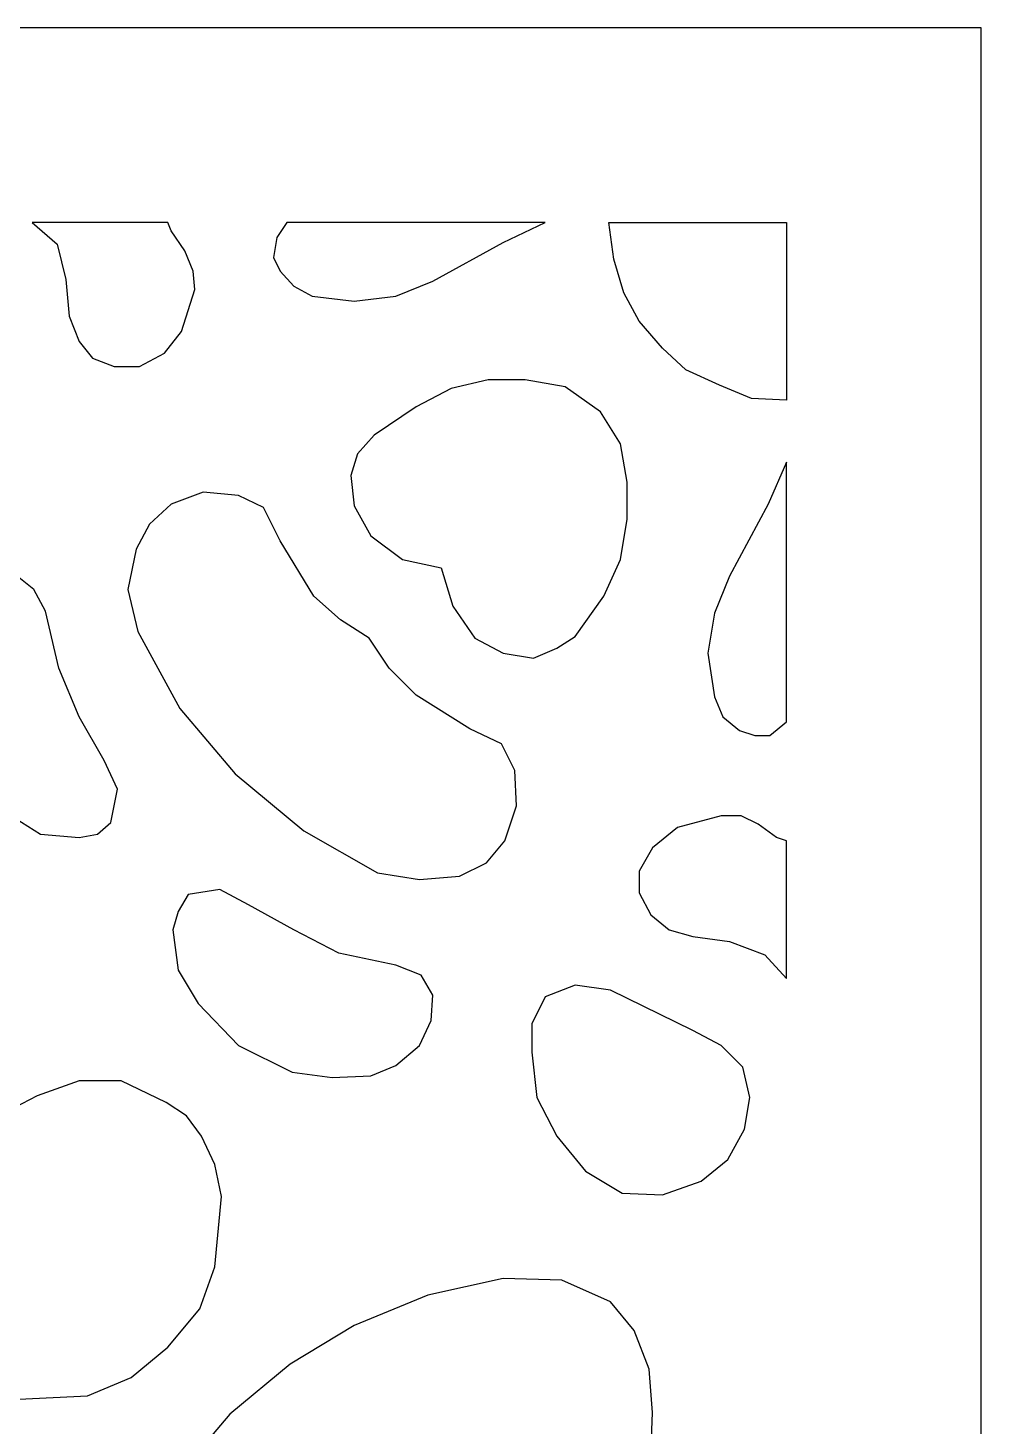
# Model space of a CAD drawing. Header units: centimetres. Extents: x 9.52 to 17.19, y -9 to -1.32.
# Drawn here: x 15.302 to 17.192, y -4.089 to -1.315 of the extents above; entities that cross this region are included whole.
import ezdxf

# ---------------------------------------------------------------- set-up
doc = ezdxf.new("R2010")
doc.units = ezdxf.units.CM
doc.header["$MEASUREMENT"] = 0
doc.layers.add('layer 1', color=7, linetype='Continuous')

msp = doc.modelspace()

# ---------------------------------------------------------------- linework, layer by layer
at = {"layer": 'layer 1', "color": 250}
for points, knots in [([(17.19217, -1.31538), (17.19217, -1.31538), (17.19217, -9.00021), (17.19217, -9.00021), (17.19217, -9.00021), (17.19217, -9.00021), (9.51732, -9.00021), (9.51732, -9.00021), (9.51732, -9.00021), (9.51732, -9.00021), (9.51732, -1.31538), (9.51732, -1.31538), (9.51732, -1.31538), (9.51732, -1.31538), (17.19217, -1.31538), (17.19217, -1.31538)], [0, 0, 0, 0, 0.2, 0.2, 0.2, 0.2, 0.4, 0.4, 0.4, 0.4, 0.6, 0.6, 0.6, 0.6, 1, 1, 1, 1]), ([(15.57938, -1.70112), (15.57938, -1.70112), (15.58604, -1.71774), (15.58604, -1.71774), (15.58604, -1.71774), (15.58604, -1.71774), (15.61263, -1.75765), (15.61263, -1.75765), (15.61263, -1.75765), (15.61263, -1.75765), (15.62926, -1.79755), (15.62926, -1.79755), (15.62926, -1.79755), (15.62926, -1.79755), (15.63259, -1.83413), (15.63259, -1.83413), (15.63259, -1.83413), (15.63259, -1.83413), (15.60599, -1.91726), (15.60599, -1.91726), (15.60599, -1.91726), (15.60599, -1.91726), (15.57273, -1.96049), (15.57273, -1.96049), (15.57273, -1.96049), (15.57273, -1.96049), (15.52285, -1.98709), (15.52285, -1.98709), (15.52285, -1.98709), (15.52285, -1.98709), (15.47297, -1.98709), (15.47297, -1.98709), (15.47297, -1.98709), (15.47297, -1.98709), (15.42975, -1.97046), (15.42975, -1.97046), (15.42975, -1.97046), (15.42975, -1.97046), (15.40314, -1.93721), (15.40314, -1.93721), (15.40314, -1.93721), (15.40314, -1.93721), (15.38319, -1.88734), (15.38319, -1.88734), (15.38319, -1.88734), (15.38319, -1.88734), (15.37654, -1.81418), (15.37654, -1.81418), (15.37654, -1.81418), (15.37654, -1.81418), (15.35992, -1.74434), (15.35992, -1.74434), (15.35992, -1.74434), (15.35992, -1.74434), (15.31003, -1.70112), (15.31003, -1.70112), (15.31003, -1.70112), (15.31003, -1.70112), (15.57938, -1.70112), (15.57938, -1.70112)], [0, 0, 0, 0, 0.0625, 0.0625, 0.0625, 0.0625, 0.125, 0.125, 0.125, 0.125, 0.1875, 0.1875, 0.1875, 0.1875, 0.25, 0.25, 0.25, 0.25, 0.3125, 0.3125, 0.3125, 0.3125, 0.375, 0.375, 0.375, 0.375, 0.4375, 0.4375, 0.4375, 0.4375, 0.5, 0.5, 0.5, 0.5, 0.5625, 0.5625, 0.5625, 0.5625, 0.625, 0.625, 0.625, 0.625, 0.6875, 0.6875, 0.6875, 0.6875, 0.75, 0.75, 0.75, 0.75, 0.8125, 0.8125, 0.8125, 0.8125, 0.875, 0.875, 0.875, 0.875, 1, 1, 1, 1]), ([(16.32758, -1.70112), (16.32758, -1.70112), (16.24445, -1.74102), (16.24445, -1.74102), (16.24445, -1.74102), (16.24445, -1.74102), (16.10478, -1.8175), (16.10478, -1.8175), (16.10478, -1.8175), (16.10478, -1.8175), (16.03163, -1.84743), (16.03163, -1.84743), (16.03163, -1.84743), (16.03163, -1.84743), (15.94849, -1.85741), (15.94849, -1.85741), (15.94849, -1.85741), (15.94849, -1.85741), (15.86536, -1.84743), (15.86536, -1.84743), (15.86536, -1.84743), (15.86536, -1.84743), (15.82878, -1.82748), (15.82878, -1.82748), (15.82878, -1.82748), (15.82878, -1.82748), (15.80218, -1.79755), (15.80218, -1.79755), (15.80218, -1.79755), (15.80218, -1.79755), (15.78888, -1.77095), (15.78888, -1.77095), (15.78888, -1.77095), (15.78888, -1.77095), (15.79553, -1.73104), (15.79553, -1.73104), (15.79553, -1.73104), (15.79553, -1.73104), (15.81548, -1.70112), (15.81548, -1.70112), (15.81548, -1.70112), (15.81548, -1.70112), (16.32758, -1.70112), (16.32758, -1.70112)], [0, 0, 0, 0, 0.0833333, 0.0833333, 0.0833333, 0.0833333, 0.1666667, 0.1666667, 0.1666667, 0.1666667, 0.25, 0.25, 0.25, 0.25, 0.3333333, 0.3333333, 0.3333333, 0.3333333, 0.4166667, 0.4166667, 0.4166667, 0.4166667, 0.5, 0.5, 0.5, 0.5, 0.5833333, 0.5833333, 0.5833333, 0.5833333, 0.6666667, 0.6666667, 0.6666667, 0.6666667, 0.75, 0.75, 0.75, 0.75, 0.8333333, 0.8333333, 0.8333333, 0.8333333, 1, 1, 1, 1]), ([(16.45395, -1.70112), (16.45395, -1.70112), (16.46392, -1.77427), (16.46392, -1.77427), (16.46392, -1.77427), (16.46392, -1.77427), (16.48388, -1.84078), (16.48388, -1.84078), (16.48388, -1.84078), (16.48388, -1.84078), (16.5138, -1.89731), (16.5138, -1.89731), (16.5138, -1.89731), (16.5138, -1.89731), (16.56036, -1.95051), (16.56036, -1.95051), (16.56036, -1.95051), (16.56036, -1.95051), (16.60691, -1.99375), (16.60691, -1.99375), (16.60691, -1.99375), (16.60691, -1.99375), (16.67342, -2.02368), (16.67342, -2.02368), (16.67342, -2.02368), (16.67342, -2.02368), (16.7366, -2.05027), (16.7366, -2.05027), (16.7366, -2.05027), (16.7366, -2.05027), (16.80643, -2.0536), (16.80643, -2.0536), (16.80643, -2.0536), (16.80643, -2.0536), (16.80643, -1.70112), (16.80643, -1.70112), (16.80643, -1.70112), (16.80643, -1.70112), (16.45395, -1.70112), (16.45395, -1.70112)], [0, 0, 0, 0, 0.0909091, 0.0909091, 0.0909091, 0.0909091, 0.1818182, 0.1818182, 0.1818182, 0.1818182, 0.2727273, 0.2727273, 0.2727273, 0.2727273, 0.3636364, 0.3636364, 0.3636364, 0.3636364, 0.4545455, 0.4545455, 0.4545455, 0.4545455, 0.5454545, 0.5454545, 0.5454545, 0.5454545, 0.6363636, 0.6363636, 0.6363636, 0.6363636, 0.7272727, 0.7272727, 0.7272727, 0.7272727, 0.8181818, 0.8181818, 0.8181818, 0.8181818, 1, 1, 1, 1]), ([(16.36749, -2.027), (16.36749, -2.027), (16.43732, -2.07688), (16.43732, -2.07688), (16.43732, -2.07688), (16.43732, -2.07688), (16.47722, -2.14006), (16.47722, -2.14006), (16.47722, -2.14006), (16.47722, -2.14006), (16.49052, -2.21654), (16.49052, -2.21654), (16.49052, -2.21654), (16.49052, -2.21654), (16.49052, -2.2897), (16.49052, -2.2897), (16.49052, -2.2897), (16.49052, -2.2897), (16.47722, -2.36951), (16.47722, -2.36951), (16.47722, -2.36951), (16.47722, -2.36951), (16.44397, -2.44266), (16.44397, -2.44266), (16.44397, -2.44266), (16.44397, -2.44266), (16.38744, -2.52247), (16.38744, -2.52247), (16.38744, -2.52247), (16.38744, -2.52247), (16.35086, -2.54575), (16.35086, -2.54575), (16.35086, -2.54575), (16.35086, -2.54575), (16.30431, -2.5657), (16.30431, -2.5657), (16.30431, -2.5657), (16.30431, -2.5657), (16.24445, -2.55573), (16.24445, -2.55573), (16.24445, -2.55573), (16.24445, -2.55573), (16.18792, -2.5258), (16.18792, -2.5258), (16.18792, -2.5258), (16.18792, -2.5258), (16.14469, -2.46261), (16.14469, -2.46261), (16.14469, -2.46261), (16.14469, -2.46261), (16.12141, -2.38613), (16.12141, -2.38613), (16.12141, -2.38613), (16.12141, -2.38613), (16.04493, -2.36951), (16.04493, -2.36951), (16.04493, -2.36951), (16.04493, -2.36951), (15.98175, -2.32295), (15.98175, -2.32295), (15.98175, -2.32295), (15.98175, -2.32295), (15.94849, -2.2631), (15.94849, -2.2631), (15.94849, -2.2631), (15.94849, -2.2631), (15.94185, -2.20324), (15.94185, -2.20324), (15.94185, -2.20324), (15.94185, -2.20324), (15.95515, -2.16001), (15.95515, -2.16001), (15.95515, -2.16001), (15.95515, -2.16001), (15.9884, -2.12343), (15.9884, -2.12343), (15.9884, -2.12343), (15.9884, -2.12343), (16.07153, -2.0669), (16.07153, -2.0669), (16.07153, -2.0669), (16.07153, -2.0669), (16.14136, -2.03032), (16.14136, -2.03032), (16.14136, -2.03032), (16.14136, -2.03032), (16.21452, -2.0137), (16.21452, -2.0137), (16.21452, -2.0137), (16.21452, -2.0137), (16.28768, -2.0137), (16.28768, -2.0137), (16.28768, -2.0137), (16.28768, -2.0137), (16.36749, -2.027), (16.36749, -2.027)], [0, 0, 0, 0, 0.04, 0.04, 0.04, 0.04, 0.08, 0.08, 0.08, 0.08, 0.12, 0.12, 0.12, 0.12, 0.16, 0.16, 0.16, 0.16, 0.2, 0.2, 0.2, 0.2, 0.24, 0.24, 0.24, 0.24, 0.28, 0.28, 0.28, 0.28, 0.32, 0.32, 0.32, 0.32, 0.36, 0.36, 0.36, 0.36, 0.4, 0.4, 0.4, 0.4, 0.44, 0.44, 0.44, 0.44, 0.48, 0.48, 0.48, 0.48, 0.52, 0.52, 0.52, 0.52, 0.56, 0.56, 0.56, 0.56, 0.6, 0.6, 0.6, 0.6, 0.64, 0.64, 0.64, 0.64, 0.68, 0.68, 0.68, 0.68, 0.72, 0.72, 0.72, 0.72, 0.76, 0.76, 0.76, 0.76, 0.8, 0.8, 0.8, 0.8, 0.84, 0.84, 0.84, 0.84, 0.88, 0.88, 0.88, 0.88, 0.92, 0.92, 0.92, 0.92, 1, 1, 1, 1]), ([(16.80643, -2.69206), (16.80643, -2.69206), (16.77317, -2.71866), (16.77317, -2.71866), (16.77317, -2.71866), (16.77317, -2.71866), (16.74325, -2.71866), (16.74325, -2.71866), (16.74325, -2.71866), (16.74325, -2.71866), (16.71332, -2.70869), (16.71332, -2.70869), (16.71332, -2.70869), (16.71332, -2.70869), (16.68007, -2.68209), (16.68007, -2.68209), (16.68007, -2.68209), (16.68007, -2.68209), (16.66344, -2.64218), (16.66344, -2.64218), (16.66344, -2.64218), (16.66344, -2.64218), (16.65014, -2.55573), (16.65014, -2.55573), (16.65014, -2.55573), (16.65014, -2.55573), (16.66344, -2.47592), (16.66344, -2.47592), (16.66344, -2.47592), (16.66344, -2.47592), (16.69337, -2.40276), (16.69337, -2.40276), (16.69337, -2.40276), (16.69337, -2.40276), (16.76985, -2.25977), (16.76985, -2.25977), (16.76985, -2.25977), (16.76985, -2.25977), (16.80643, -2.17664), (16.80643, -2.17664), (16.80643, -2.17664), (16.80643, -2.17664), (16.80643, -2.69206), (16.80643, -2.69206)], [0, 0, 0, 0, 0.0833333, 0.0833333, 0.0833333, 0.0833333, 0.1666667, 0.1666667, 0.1666667, 0.1666667, 0.25, 0.25, 0.25, 0.25, 0.3333333, 0.3333333, 0.3333333, 0.3333333, 0.4166667, 0.4166667, 0.4166667, 0.4166667, 0.5, 0.5, 0.5, 0.5, 0.5833333, 0.5833333, 0.5833333, 0.5833333, 0.6666667, 0.6666667, 0.6666667, 0.6666667, 0.75, 0.75, 0.75, 0.75, 0.8333333, 0.8333333, 0.8333333, 0.8333333, 1, 1, 1, 1]), ([(15.97842, -2.5258), (15.97842, -2.5258), (16.01833, -2.58565), (16.01833, -2.58565), (16.01833, -2.58565), (16.01833, -2.58565), (16.07153, -2.63886), (16.07153, -2.63886), (16.07153, -2.63886), (16.07153, -2.63886), (16.17795, -2.70537), (16.17795, -2.70537), (16.17795, -2.70537), (16.17795, -2.70537), (16.24112, -2.73529), (16.24112, -2.73529), (16.24112, -2.73529), (16.24112, -2.73529), (16.26773, -2.78849), (16.26773, -2.78849), (16.26773, -2.78849), (16.26773, -2.78849), (16.27105, -2.85833), (16.27105, -2.85833), (16.27105, -2.85833), (16.27105, -2.85833), (16.24778, -2.92816), (16.24778, -2.92816), (16.24778, -2.92816), (16.24778, -2.92816), (16.2112, -2.97139), (16.2112, -2.97139), (16.2112, -2.97139), (16.2112, -2.97139), (16.15799, -2.99799), (16.15799, -2.99799), (16.15799, -2.99799), (16.15799, -2.99799), (16.07818, -3.00464), (16.07818, -3.00464), (16.07818, -3.00464), (16.07818, -3.00464), (15.99505, -2.99134), (15.99505, -2.99134), (15.99505, -2.99134), (15.99505, -2.99134), (15.84873, -2.90821), (15.84873, -2.90821), (15.84873, -2.90821), (15.84873, -2.90821), (15.7124, -2.79515), (15.7124, -2.79515), (15.7124, -2.79515), (15.7124, -2.79515), (15.60266, -2.66546), (15.60266, -2.66546), (15.60266, -2.66546), (15.60266, -2.66546), (15.51953, -2.51249), (15.51953, -2.51249), (15.51953, -2.51249), (15.51953, -2.51249), (15.49958, -2.42936), (15.49958, -2.42936), (15.49958, -2.42936), (15.49958, -2.42936), (15.5162, -2.34956), (15.5162, -2.34956), (15.5162, -2.34956), (15.5162, -2.34956), (15.5428, -2.29968), (15.5428, -2.29968), (15.5428, -2.29968), (15.5428, -2.29968), (15.58604, -2.25977), (15.58604, -2.25977), (15.58604, -2.25977), (15.58604, -2.25977), (15.64922, -2.23649), (15.64922, -2.23649), (15.64922, -2.23649), (15.64922, -2.23649), (15.71905, -2.24314), (15.71905, -2.24314), (15.71905, -2.24314), (15.71905, -2.24314), (15.76893, -2.26642), (15.76893, -2.26642), (15.76893, -2.26642), (15.76893, -2.26642), (15.80218, -2.33293), (15.80218, -2.33293), (15.80218, -2.33293), (15.80218, -2.33293), (15.86868, -2.44266), (15.86868, -2.44266), (15.86868, -2.44266), (15.86868, -2.44266), (15.9219, -2.48922), (15.9219, -2.48922), (15.9219, -2.48922), (15.9219, -2.48922), (15.97842, -2.5258), (15.97842, -2.5258)], [0, 0, 0, 0, 0.037037, 0.037037, 0.037037, 0.037037, 0.0740741, 0.0740741, 0.0740741, 0.0740741, 0.1111111, 0.1111111, 0.1111111, 0.1111111, 0.1481481, 0.1481481, 0.1481481, 0.1481481, 0.1851852, 0.1851852, 0.1851852, 0.1851852, 0.2222222, 0.2222222, 0.2222222, 0.2222222, 0.2592593, 0.2592593, 0.2592593, 0.2592593, 0.2962963, 0.2962963, 0.2962963, 0.2962963, 0.3333333, 0.3333333, 0.3333333, 0.3333333, 0.3703704, 0.3703704, 0.3703704, 0.3703704, 0.4074074, 0.4074074, 0.4074074, 0.4074074, 0.4444444, 0.4444444, 0.4444444, 0.4444444, 0.4814815, 0.4814815, 0.4814815, 0.4814815, 0.5185185, 0.5185185, 0.5185185, 0.5185185, 0.5555556, 0.5555556, 0.5555556, 0.5555556, 0.5925926, 0.5925926, 0.5925926, 0.5925926, 0.6296296, 0.6296296, 0.6296296, 0.6296296, 0.6666667, 0.6666667, 0.6666667, 0.6666667, 0.7037037, 0.7037037, 0.7037037, 0.7037037, 0.7407407, 0.7407407, 0.7407407, 0.7407407, 0.7777778, 0.7777778, 0.7777778, 0.7777778, 0.8148148, 0.8148148, 0.8148148, 0.8148148, 0.8518519, 0.8518519, 0.8518519, 0.8518519, 0.8888889, 0.8888889, 0.8888889, 0.8888889, 0.9259259, 0.9259259, 0.9259259, 0.9259259, 1, 1, 1, 1]), ([(15.28011, -2.40276), (15.28011, -2.40276), (15.31336, -2.42936), (15.31336, -2.42936), (15.31336, -2.42936), (15.31336, -2.42936), (15.33663, -2.47259), (15.33663, -2.47259), (15.33663, -2.47259), (15.33663, -2.47259), (15.36324, -2.58565), (15.36324, -2.58565), (15.36324, -2.58565), (15.36324, -2.58565), (15.40314, -2.68209), (15.40314, -2.68209), (15.40314, -2.68209), (15.40314, -2.68209), (15.45302, -2.76854), (15.45302, -2.76854), (15.45302, -2.76854), (15.45302, -2.76854), (15.47963, -2.82508), (15.47963, -2.82508), (15.47963, -2.82508), (15.47963, -2.82508), (15.46632, -2.89158), (15.46632, -2.89158), (15.46632, -2.89158), (15.46632, -2.89158), (15.43972, -2.91486), (15.43972, -2.91486), (15.43972, -2.91486), (15.43972, -2.91486), (15.40314, -2.92151), (15.40314, -2.92151), (15.40314, -2.92151), (15.40314, -2.92151), (15.32666, -2.91486), (15.32666, -2.91486), (15.32666, -2.91486), (15.32666, -2.91486), (15.26348, -2.87495), (15.26348, -2.87495), (15.26348, -2.87495), (15.26348, -2.87495), (15.1737, -2.78849), (15.1737, -2.78849), (15.1737, -2.78849), (15.1737, -2.78849), (15.12382, -2.68209), (15.12382, -2.68209), (15.12382, -2.68209), (15.12382, -2.68209), (15.10387, -2.60893), (15.10387, -2.60893), (15.10387, -2.60893), (15.10387, -2.60893), (15.11384, -2.5258), (15.11384, -2.5258), (15.11384, -2.5258), (15.11384, -2.5258), (15.13712, -2.47259), (15.13712, -2.47259), (15.13712, -2.47259), (15.13712, -2.47259), (15.1737, -2.43269), (15.1737, -2.43269), (15.1737, -2.43269), (15.1737, -2.43269), (15.22358, -2.40609), (15.22358, -2.40609), (15.22358, -2.40609), (15.22358, -2.40609), (15.28011, -2.40276), (15.28011, -2.40276)], [0, 0, 0, 0, 0.05, 0.05, 0.05, 0.05, 0.1, 0.1, 0.1, 0.1, 0.15, 0.15, 0.15, 0.15, 0.2, 0.2, 0.2, 0.2, 0.25, 0.25, 0.25, 0.25, 0.3, 0.3, 0.3, 0.3, 0.35, 0.35, 0.35, 0.35, 0.4, 0.4, 0.4, 0.4, 0.45, 0.45, 0.45, 0.45, 0.5, 0.5, 0.5, 0.5, 0.55, 0.55, 0.55, 0.55, 0.6, 0.6, 0.6, 0.6, 0.65, 0.65, 0.65, 0.65, 0.7, 0.7, 0.7, 0.7, 0.75, 0.75, 0.75, 0.75, 0.8, 0.8, 0.8, 0.8, 0.85, 0.85, 0.85, 0.85, 0.9, 0.9, 0.9, 0.9, 1, 1, 1, 1]), ([(16.80643, -3.20084), (16.80643, -3.20084), (16.7632, -3.15428), (16.7632, -3.15428), (16.7632, -3.15428), (16.7632, -3.15428), (16.69337, -3.12768), (16.69337, -3.12768), (16.69337, -3.12768), (16.69337, -3.12768), (16.62021, -3.11771), (16.62021, -3.11771), (16.62021, -3.11771), (16.62021, -3.11771), (16.57366, -3.1044), (16.57366, -3.1044), (16.57366, -3.1044), (16.57366, -3.1044), (16.53708, -3.07447), (16.53708, -3.07447), (16.53708, -3.07447), (16.53708, -3.07447), (16.5138, -3.03125), (16.5138, -3.03125), (16.5138, -3.03125), (16.5138, -3.03125), (16.5138, -2.98802), (16.5138, -2.98802), (16.5138, -2.98802), (16.5138, -2.98802), (16.5404, -2.94146), (16.5404, -2.94146), (16.5404, -2.94146), (16.5404, -2.94146), (16.59028, -2.90156), (16.59028, -2.90156), (16.59028, -2.90156), (16.59028, -2.90156), (16.67674, -2.87828), (16.67674, -2.87828), (16.67674, -2.87828), (16.67674, -2.87828), (16.71664, -2.87828), (16.71664, -2.87828), (16.71664, -2.87828), (16.71664, -2.87828), (16.7499, -2.89491), (16.7499, -2.89491), (16.7499, -2.89491), (16.7499, -2.89491), (16.78648, -2.92151), (16.78648, -2.92151), (16.78648, -2.92151), (16.78648, -2.92151), (16.80643, -2.92816), (16.80643, -2.92816), (16.80643, -2.92816), (16.80643, -2.92816), (16.80643, -3.20084), (16.80643, -3.20084)], [0, 0, 0, 0, 0.0625, 0.0625, 0.0625, 0.0625, 0.125, 0.125, 0.125, 0.125, 0.1875, 0.1875, 0.1875, 0.1875, 0.25, 0.25, 0.25, 0.25, 0.3125, 0.3125, 0.3125, 0.3125, 0.375, 0.375, 0.375, 0.375, 0.4375, 0.4375, 0.4375, 0.4375, 0.5, 0.5, 0.5, 0.5, 0.5625, 0.5625, 0.5625, 0.5625, 0.625, 0.625, 0.625, 0.625, 0.6875, 0.6875, 0.6875, 0.6875, 0.75, 0.75, 0.75, 0.75, 0.8125, 0.8125, 0.8125, 0.8125, 0.875, 0.875, 0.875, 0.875, 1, 1, 1, 1]), ([(16.10478, -3.23409), (16.10478, -3.23409), (16.10146, -3.28397), (16.10146, -3.28397), (16.10146, -3.28397), (16.10146, -3.28397), (16.07818, -3.33385), (16.07818, -3.33385), (16.07818, -3.33385), (16.07818, -3.33385), (16.03163, -3.37376), (16.03163, -3.37376), (16.03163, -3.37376), (16.03163, -3.37376), (15.98175, -3.39371), (15.98175, -3.39371), (15.98175, -3.39371), (15.98175, -3.39371), (15.90527, -3.39703), (15.90527, -3.39703), (15.90527, -3.39703), (15.90527, -3.39703), (15.82546, -3.38705), (15.82546, -3.38705), (15.82546, -3.38705), (15.82546, -3.38705), (15.71905, -3.33385), (15.71905, -3.33385), (15.71905, -3.33385), (15.71905, -3.33385), (15.63924, -3.25071), (15.63924, -3.25071), (15.63924, -3.25071), (15.63924, -3.25071), (15.59934, -3.18421), (15.59934, -3.18421), (15.59934, -3.18421), (15.59934, -3.18421), (15.58936, -3.1044), (15.58936, -3.1044), (15.58936, -3.1044), (15.58936, -3.1044), (15.59934, -3.06783), (15.59934, -3.06783), (15.59934, -3.06783), (15.59934, -3.06783), (15.61929, -3.03457), (15.61929, -3.03457), (15.61929, -3.03457), (15.61929, -3.03457), (15.68247, -3.02459), (15.68247, -3.02459), (15.68247, -3.02459), (15.68247, -3.02459), (15.739, -3.05452), (15.739, -3.05452), (15.739, -3.05452), (15.739, -3.05452), (15.82878, -3.1044), (15.82878, -3.1044), (15.82878, -3.1044), (15.82878, -3.1044), (15.91857, -3.15096), (15.91857, -3.15096), (15.91857, -3.15096), (15.91857, -3.15096), (16.03163, -3.17423), (16.03163, -3.17423), (16.03163, -3.17423), (16.03163, -3.17423), (16.08151, -3.19419), (16.08151, -3.19419), (16.08151, -3.19419), (16.08151, -3.19419), (16.10478, -3.23409), (16.10478, -3.23409)], [0, 0, 0, 0, 0.05, 0.05, 0.05, 0.05, 0.1, 0.1, 0.1, 0.1, 0.15, 0.15, 0.15, 0.15, 0.2, 0.2, 0.2, 0.2, 0.25, 0.25, 0.25, 0.25, 0.3, 0.3, 0.3, 0.3, 0.35, 0.35, 0.35, 0.35, 0.4, 0.4, 0.4, 0.4, 0.45, 0.45, 0.45, 0.45, 0.5, 0.5, 0.5, 0.5, 0.55, 0.55, 0.55, 0.55, 0.6, 0.6, 0.6, 0.6, 0.65, 0.65, 0.65, 0.65, 0.7, 0.7, 0.7, 0.7, 0.75, 0.75, 0.75, 0.75, 0.8, 0.8, 0.8, 0.8, 0.85, 0.85, 0.85, 0.85, 0.9, 0.9, 0.9, 0.9, 1, 1, 1, 1]), ([(16.32758, -3.23742), (16.32758, -3.23742), (16.38744, -3.21414), (16.38744, -3.21414), (16.38744, -3.21414), (16.38744, -3.21414), (16.45727, -3.22412), (16.45727, -3.22412), (16.45727, -3.22412), (16.45727, -3.22412), (16.62021, -3.30393), (16.62021, -3.30393), (16.62021, -3.30393), (16.62021, -3.30393), (16.67674, -3.33385), (16.67674, -3.33385), (16.67674, -3.33385), (16.67674, -3.33385), (16.71997, -3.37708), (16.71997, -3.37708), (16.71997, -3.37708), (16.71997, -3.37708), (16.73327, -3.43693), (16.73327, -3.43693), (16.73327, -3.43693), (16.73327, -3.43693), (16.7233, -3.50012), (16.7233, -3.50012), (16.7233, -3.50012), (16.7233, -3.50012), (16.69005, -3.55997), (16.69005, -3.55997), (16.69005, -3.55997), (16.69005, -3.55997), (16.63683, -3.6032), (16.63683, -3.6032), (16.63683, -3.6032), (16.63683, -3.6032), (16.56036, -3.62981), (16.56036, -3.62981), (16.56036, -3.62981), (16.56036, -3.62981), (16.48055, -3.62648), (16.48055, -3.62648), (16.48055, -3.62648), (16.48055, -3.62648), (16.40739, -3.58325), (16.40739, -3.58325), (16.40739, -3.58325), (16.40739, -3.58325), (16.35086, -3.51342), (16.35086, -3.51342), (16.35086, -3.51342), (16.35086, -3.51342), (16.31095, -3.43693), (16.31095, -3.43693), (16.31095, -3.43693), (16.31095, -3.43693), (16.30098, -3.34715), (16.30098, -3.34715), (16.30098, -3.34715), (16.30098, -3.34715), (16.30098, -3.29062), (16.30098, -3.29062), (16.30098, -3.29062), (16.30098, -3.29062), (16.32758, -3.23742), (16.32758, -3.23742)], [0, 0, 0, 0, 0.0555556, 0.0555556, 0.0555556, 0.0555556, 0.1111111, 0.1111111, 0.1111111, 0.1111111, 0.1666667, 0.1666667, 0.1666667, 0.1666667, 0.2222222, 0.2222222, 0.2222222, 0.2222222, 0.2777778, 0.2777778, 0.2777778, 0.2777778, 0.3333333, 0.3333333, 0.3333333, 0.3333333, 0.3888889, 0.3888889, 0.3888889, 0.3888889, 0.4444444, 0.4444444, 0.4444444, 0.4444444, 0.5, 0.5, 0.5, 0.5, 0.5555556, 0.5555556, 0.5555556, 0.5555556, 0.6111111, 0.6111111, 0.6111111, 0.6111111, 0.6666667, 0.6666667, 0.6666667, 0.6666667, 0.7222222, 0.7222222, 0.7222222, 0.7222222, 0.7777778, 0.7777778, 0.7777778, 0.7777778, 0.8333333, 0.8333333, 0.8333333, 0.8333333, 0.8888889, 0.8888889, 0.8888889, 0.8888889, 1, 1, 1, 1]), ([(15.41977, -4.02884), (15.41977, -4.02884), (15.28343, -4.0355), (15.28343, -4.0355), (15.28343, -4.0355), (15.28343, -4.0355), (15.21692, -4.02219), (15.21692, -4.02219), (15.21692, -4.02219), (15.21692, -4.02219), (15.15707, -3.99559), (15.15707, -3.99559), (15.15707, -3.99559), (15.15707, -3.99559), (15.12382, -3.96234), (15.12382, -3.96234), (15.12382, -3.96234), (15.12382, -3.96234), (15.09056, -3.92243), (15.09056, -3.92243), (15.09056, -3.92243), (15.09056, -3.92243), (15.05731, -3.83598), (15.05731, -3.83598), (15.05731, -3.83598), (15.05731, -3.83598), (15.05731, -3.75284), (15.05731, -3.75284), (15.05731, -3.75284), (15.05731, -3.75284), (15.07726, -3.66971), (15.07726, -3.66971), (15.07726, -3.66971), (15.07726, -3.66971), (15.12382, -3.5899), (15.12382, -3.5899), (15.12382, -3.5899), (15.12382, -3.5899), (15.17037, -3.52007), (15.17037, -3.52007), (15.17037, -3.52007), (15.17037, -3.52007), (15.24353, -3.47352), (15.24353, -3.47352), (15.24353, -3.47352), (15.24353, -3.47352), (15.32001, -3.43361), (15.32001, -3.43361), (15.32001, -3.43361), (15.32001, -3.43361), (15.40314, -3.40368), (15.40314, -3.40368), (15.40314, -3.40368), (15.40314, -3.40368), (15.48627, -3.40368), (15.48627, -3.40368), (15.48627, -3.40368), (15.48627, -3.40368), (15.57606, -3.44691), (15.57606, -3.44691), (15.57606, -3.44691), (15.57606, -3.44691), (15.61597, -3.47352), (15.61597, -3.47352), (15.61597, -3.47352), (15.61597, -3.47352), (15.64589, -3.51342), (15.64589, -3.51342), (15.64589, -3.51342), (15.64589, -3.51342), (15.67249, -3.56995), (15.67249, -3.56995), (15.67249, -3.56995), (15.67249, -3.56995), (15.6858, -3.63313), (15.6858, -3.63313), (15.6858, -3.63313), (15.6858, -3.63313), (15.67249, -3.77279), (15.67249, -3.77279), (15.67249, -3.77279), (15.67249, -3.77279), (15.64256, -3.85593), (15.64256, -3.85593), (15.64256, -3.85593), (15.64256, -3.85593), (15.57938, -3.93241), (15.57938, -3.93241), (15.57938, -3.93241), (15.57938, -3.93241), (15.50623, -3.99227), (15.50623, -3.99227), (15.50623, -3.99227), (15.50623, -3.99227), (15.41977, -4.02884), (15.41977, -4.02884)], [0, 0, 0, 0, 0.04, 0.04, 0.04, 0.04, 0.08, 0.08, 0.08, 0.08, 0.12, 0.12, 0.12, 0.12, 0.16, 0.16, 0.16, 0.16, 0.2, 0.2, 0.2, 0.2, 0.24, 0.24, 0.24, 0.24, 0.28, 0.28, 0.28, 0.28, 0.32, 0.32, 0.32, 0.32, 0.36, 0.36, 0.36, 0.36, 0.4, 0.4, 0.4, 0.4, 0.44, 0.44, 0.44, 0.44, 0.48, 0.48, 0.48, 0.48, 0.52, 0.52, 0.52, 0.52, 0.56, 0.56, 0.56, 0.56, 0.6, 0.6, 0.6, 0.6, 0.64, 0.64, 0.64, 0.64, 0.68, 0.68, 0.68, 0.68, 0.72, 0.72, 0.72, 0.72, 0.76, 0.76, 0.76, 0.76, 0.8, 0.8, 0.8, 0.8, 0.84, 0.84, 0.84, 0.84, 0.88, 0.88, 0.88, 0.88, 0.92, 0.92, 0.92, 0.92, 1, 1, 1, 1]), ([(16.17129, -4.51767), (16.17129, -4.51767), (16.14802, -4.61743), (16.14802, -4.61743), (16.14802, -4.61743), (16.14802, -4.61743), (16.10478, -4.70389), (16.10478, -4.70389), (16.10478, -4.70389), (16.10478, -4.70389), (16.04493, -4.77039), (16.04493, -4.77039), (16.04493, -4.77039), (16.04493, -4.77039), (15.9751, -4.82692), (15.9751, -4.82692), (15.9751, -4.82692), (15.9751, -4.82692), (15.89197, -4.86682), (15.89197, -4.86682), (15.89197, -4.86682), (15.89197, -4.86682), (15.79885, -4.88677), (15.79885, -4.88677), (15.79885, -4.88677), (15.79885, -4.88677), (15.7124, -4.89675), (15.7124, -4.89675), (15.7124, -4.89675), (15.7124, -4.89675), (15.62926, -4.88345), (15.62926, -4.88345), (15.62926, -4.88345), (15.62926, -4.88345), (15.55611, -4.85685), (15.55611, -4.85685), (15.55611, -4.85685), (15.55611, -4.85685), (15.4896, -4.80365), (15.4896, -4.80365), (15.4896, -4.80365), (15.4896, -4.80365), (15.4497, -4.70721), (15.4497, -4.70721), (15.4497, -4.70721), (15.4497, -4.70721), (15.43972, -4.6008), (15.43972, -4.6008), (15.43972, -4.6008), (15.43972, -4.6008), (15.47297, -4.44784), (15.47297, -4.44784), (15.47297, -4.44784), (15.47297, -4.44784), (15.52951, -4.3115), (15.52951, -4.3115), (15.52951, -4.3115), (15.52951, -4.3115), (15.60599, -4.17848), (15.60599, -4.17848), (15.60599, -4.17848), (15.60599, -4.17848), (15.70242, -4.06542), (15.70242, -4.06542), (15.70242, -4.06542), (15.70242, -4.06542), (15.82213, -3.96566), (15.82213, -3.96566), (15.82213, -3.96566), (15.82213, -3.96566), (15.94849, -3.88918), (15.94849, -3.88918), (15.94849, -3.88918), (15.94849, -3.88918), (16.09481, -3.82932), (16.09481, -3.82932), (16.09481, -3.82932), (16.09481, -3.82932), (16.24445, -3.79607), (16.24445, -3.79607), (16.24445, -3.79607), (16.24445, -3.79607), (16.36083, -3.7994), (16.36083, -3.7994), (16.36083, -3.7994), (16.36083, -3.7994), (16.45727, -3.84262), (16.45727, -3.84262), (16.45727, -3.84262), (16.45727, -3.84262), (16.50383, -3.89916), (16.50383, -3.89916), (16.50383, -3.89916), (16.50383, -3.89916), (16.53375, -3.97564), (16.53375, -3.97564), (16.53375, -3.97564), (16.53375, -3.97564), (16.5404, -4.0621), (16.5404, -4.0621), (16.5404, -4.0621), (16.5404, -4.0621), (16.53708, -4.14855), (16.53708, -4.14855), (16.53708, -4.14855), (16.53708, -4.14855), (16.5138, -4.23834), (16.5138, -4.23834), (16.5138, -4.23834), (16.5138, -4.23834), (16.47722, -4.32479), (16.47722, -4.32479), (16.47722, -4.32479), (16.47722, -4.32479), (16.42402, -4.39463), (16.42402, -4.39463), (16.42402, -4.39463), (16.42402, -4.39463), (16.35419, -4.45116), (16.35419, -4.45116), (16.35419, -4.45116), (16.35419, -4.45116), (16.26107, -4.49439), (16.26107, -4.49439), (16.26107, -4.49439), (16.26107, -4.49439), (16.17129, -4.51767), (16.17129, -4.51767)], [0, 0, 0, 0, 0.030303, 0.030303, 0.030303, 0.030303, 0.0606061, 0.0606061, 0.0606061, 0.0606061, 0.0909091, 0.0909091, 0.0909091, 0.0909091, 0.1212121, 0.1212121, 0.1212121, 0.1212121, 0.1515152, 0.1515152, 0.1515152, 0.1515152, 0.1818182, 0.1818182, 0.1818182, 0.1818182, 0.2121212, 0.2121212, 0.2121212, 0.2121212, 0.2424242, 0.2424242, 0.2424242, 0.2424242, 0.2727273, 0.2727273, 0.2727273, 0.2727273, 0.3030303, 0.3030303, 0.3030303, 0.3030303, 0.3333333, 0.3333333, 0.3333333, 0.3333333, 0.3636364, 0.3636364, 0.3636364, 0.3636364, 0.3939394, 0.3939394, 0.3939394, 0.3939394, 0.4242424, 0.4242424, 0.4242424, 0.4242424, 0.4545455, 0.4545455, 0.4545455, 0.4545455, 0.4848485, 0.4848485, 0.4848485, 0.4848485, 0.5151515, 0.5151515, 0.5151515, 0.5151515, 0.5454545, 0.5454545, 0.5454545, 0.5454545, 0.5757576, 0.5757576, 0.5757576, 0.5757576, 0.6060606, 0.6060606, 0.6060606, 0.6060606, 0.6363636, 0.6363636, 0.6363636, 0.6363636, 0.6666667, 0.6666667, 0.6666667, 0.6666667, 0.6969697, 0.6969697, 0.6969697, 0.6969697, 0.7272727, 0.7272727, 0.7272727, 0.7272727, 0.7575758, 0.7575758, 0.7575758, 0.7575758, 0.7878788, 0.7878788, 0.7878788, 0.7878788, 0.8181818, 0.8181818, 0.8181818, 0.8181818, 0.8484848, 0.8484848, 0.8484848, 0.8484848, 0.8787879, 0.8787879, 0.8787879, 0.8787879, 0.9090909, 0.9090909, 0.9090909, 0.9090909, 0.9393939, 0.9393939, 0.9393939, 0.9393939, 1, 1, 1, 1])]:
    msp.add_open_spline(points, degree=3, knots=knots, dxfattribs=at)

doc.saveas('drawing.dxf')
